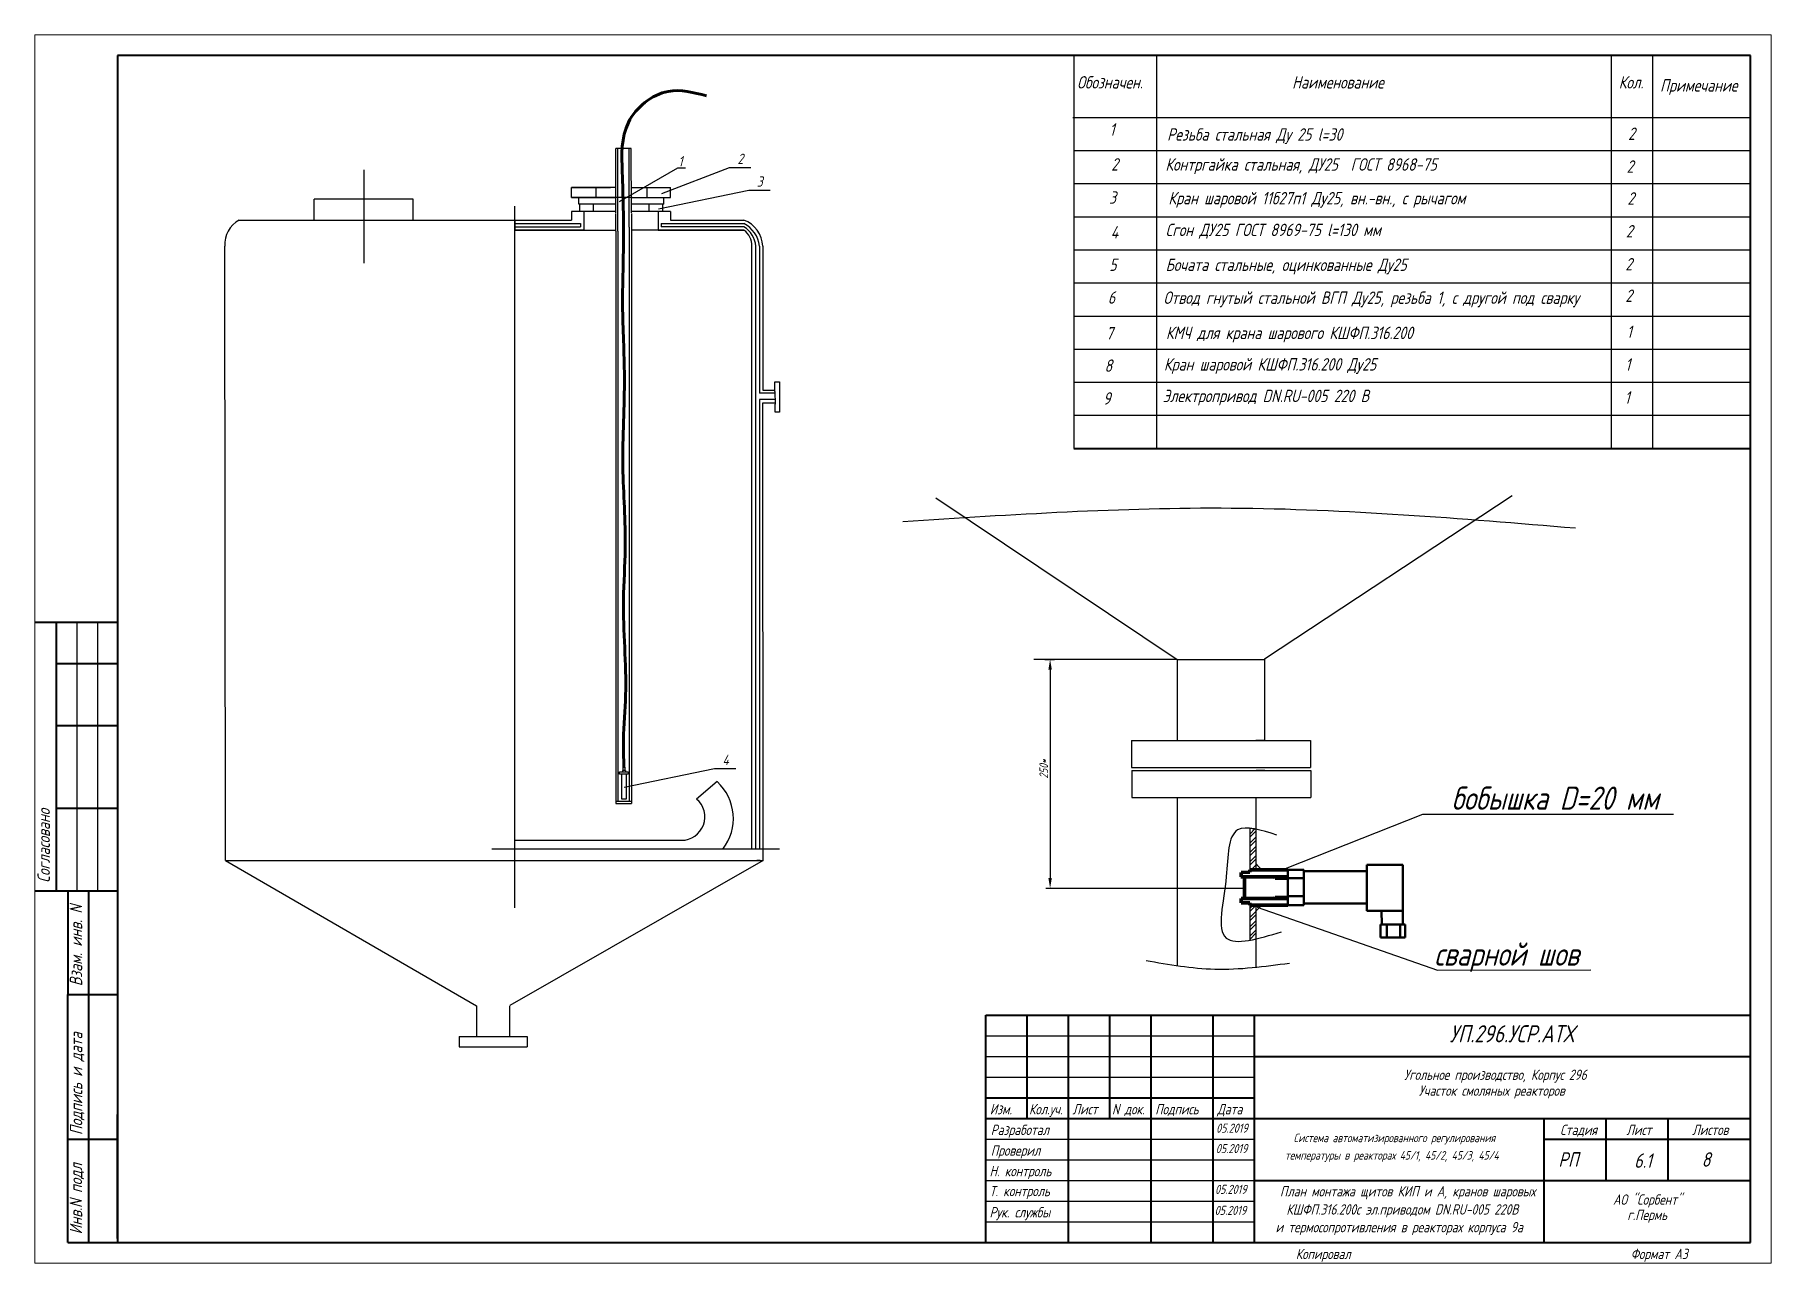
# Model space of a CAD drawing. Header units: millimetres. Extents: x 4203 to 4711, y -3831 to -3472.
import ezdxf

# ---------------------------------------------------------------- set-up
doc = ezdxf.new("R2010")
doc.units = ezdxf.units.MM
for name, color, linetype, lineweight in [('MAIN', 7, 'Continuous', 50), ('Основная', 7, 'Continuous', 60), ('Тонкая', 7, 'Continuous', 20)]:
    doc.layers.add(name, color=color, linetype=linetype, lineweight=lineweight)
doc.layers.add('АСУТП', color=7, linetype='Continuous')
doc.styles.add('GOST тип А', font='', dxfattribs={"oblique": 15})
doc.styles.get("Standard").update_dxf_attribs({"font": '', "oblique": 15})
doc.styles.get('GOST тип А').set_extended_font_data('GOST type A')
doc.styles.get('Standard').set_extended_font_data('GOST type A')
doc.dimstyles.new('ISO-25', dxfattribs={"dimtxt": 2.5, "dimasz": 2.5, "dimexe": 1.25, "dimexo": 0.625, "dimtad": 1, "dimtxsty": 'Standard', "dimcen": 2.5, "dimadec": 0, "dimazin": 0, "dimtfac": 1, "dimtmove": 0, "dimatfit": 3, "dimfxl": 1, "dimarcsym": 0})
pattern_1 = [(45, (2359.4162, -1895.889), (-1.3554574, 1.3554574), []), (45, (2359.4162, -1894.9305), (-1.3554574, 1.3554574), [])]

# ---------------------------------------------------------------- blocks, each defined once
blk = doc.blocks.new('*D57')
at = {"color": 0, "lineweight": -2, "transparency": 16777216}
for p, q in [((4498.37, -3654.63), (4501.14, -3654.63)), ((4499.89, -3657.63), (4499.89, -3718.48)), ((4556.05, -3721.48), (4498.64, -3721.48))]:
    blk.add_line(p, q, dxfattribs=at)
at = {"color": 0, "transparency": 16777216}
for points in [[(4499.39, -3657.63), (4500.39, -3657.63), (4499.89, -3654.63)], [(4499.39, -3718.48), (4500.39, -3718.48), (4499.89, -3721.48)]]:
    blk.add_solid(points, dxfattribs=at)
at = {"layer": 'Defpoints', "color": 0, "transparency": 16777216}
for p in [(4497.75, -3654.63), (4499.89, -3721.48), (4556.67, -3721.48)]:
    blk.add_point(p, dxfattribs=at)
at = {"color": 0, "lineweight": -3, "transparency": 16777216, "insert": (4498.02, -3686.61), "char_height": 2.5, "attachment_point": 5, "rotation": 90}
blk.add_mtext('250*', dxfattribs=at)

msp = doc.modelspace()

# ---------------------------------------------------------------- hatches: boundary and pattern name
at = {"lineweight": -3}
h = msp.add_hatch(dxfattribs=at)
h.set_pattern_fill('STEEL', scale=0.60375, style=0)
h.set_pattern_definition(pattern_1)
h.paths.add_polyline_path([(4559.974, -3716.06), (4558.274, -3716.06), (4558.274, -3703.906), (4559.974, -3704.174)])
h = msp.add_hatch(dxfattribs=at)
h.set_pattern_fill('STEEL', scale=0.60375, style=0)
h.set_pattern_definition(pattern_1)
h.paths.add_polyline_path([(4558.274, -3736.607), (4558.274, -3726.344), (4559.974, -3726.344), (4559.974, -3736.254)])

# ---------------------------------------------------------------- linework, layer by layer
at = {"color": 0, "lineweight": -3}
for p, q in [((4373.012, -3524.306), (4373.041, -3505.486)), ((4373.615, -3524.418), (4373.615, -3505.486)), ((4376.993, -3524.418), (4376.993, -3505.486)), ((4377.596, -3524.306), (4377.573, -3505.486)), ((4374.132, -3520.974), (4391.128, -3511.167)), ((4391.128, -3511.167), (4393.449, -3511.167)), ((4371.212, -3516.879), (4360.092, -3516.879)), ((4367.183, -3516.882), (4367.217, -3519.834)), ((4313.912, -3520.305), (4284.932, -3520.305)), ((4377.837, -3519.834), (4360.089, -3519.834)), ((4373.012, -3529.644), (4373.012, -3524.418)), ((4373.615, -3529.644), (4373.615, -3524.418)), ((4376.993, -3528.432), (4376.993, -3524.418)), ((4379.046, -3521.769), (4377.593, -3521.769)), ((4377.596, -3524.418), (4377.596, -3696.101)), ((4377.596, -3524.418), (4377.596, -3526.204)), ((4377.837, -3519.834), (4389.072, -3519.834)), ((4378.956, -3519.834), (4389.072, -3519.834)), ((4363.702, -3529.305), (4343.547, -3529.305)), ((4362.785, -3527.373), (4362.785, -3528.339)), ((4363.702, -3527.373), (4363.702, -3528.339)), ((4376.993, -3528.432), (4376.993, -3529.64)), ((4385.437, -3529.305), (4410.461, -3529.305)), ((4386.275, -3527.373), (4386.275, -3528.339)), ((4562.51, -3654.512), (4634.822, -3606.76)), ((4537.022, -3654.634), (4495.164, -3654.634)), ((4537.022, -3654.634), (4537.022, -3678.284)), ((4562.379, -3652.098), (4562.379, -3652.098)), ((4575.981, -3678.284), (4575.981, -3686.209)), ((4576.054, -3687.02), (4576.054, -3694.944)), ((4537.022, -3694.991), (4537.022, -3743.968)), ((4559.974, -3694.84), (4559.974, -3716.06)), ((4568.678, -3715.712), (4608.708, -3699.851)), ((4608.708, -3699.851), (4681.972, -3699.851)), ((4558.274, -3716.06), (4558.274, -3703.906)), ((4412.824, -3709.918), (4413.928, -3709.918)), ((4415.031, -3709.918), (4416.13, -3709.918)), ((4559.974, -3726.344), (4559.974, -3744.572)), ((4560.387, -3726.912), (4613.021, -3745.343)), ((4613.021, -3745.343), (4657.842, -3745.276))]:
    msp.add_line(p, q, dxfattribs=at)
at = {"color": 7, "lineweight": -3}
for p, q in [((4377.573, -3505.486), (4373.041, -3505.486)), ((4386.509, -3518.583), (4406.245, -3511.011)), ((4406.245, -3511.011), (4412.514, -3511.011)), ((4382.154, -3516.879), (4382.154, -3519.834)), ((4385.525, -3523.083), (4411.884, -3517.632)), ((4411.884, -3517.632), (4418.152, -3517.632)), ((4362.277, -3521.769), (4362.277, -3519.834)), ((4362.277, -3519.834), (4373.019, -3519.834)), ((4370.334, -3521.769), (4362.277, -3521.769)), ((4362.5, -3523.865), (4362.5, -3521.769)), ((4366.506, -3523.865), (4366.502, -3521.769)), ((4373.016, -3521.769), (4370.334, -3521.769)), ((4377.591, -3519.834), (4387.103, -3519.834)), ((4387.103, -3521.769), (4379.046, -3521.769)), ((4382.789, -3523.865), (4382.789, -3521.769)), ((4386.795, -3523.865), (4386.791, -3521.769)), ((4387.103, -3521.769), (4387.103, -3519.782)), ((4363.702, -3529.305), (4373.012, -3529.305)), ((4385.437, -3529.305), (4377.596, -3529.305)), ((4415.997, -3533.991), (4415.997, -3576.026)), ((4419.528, -3576.471), (4419.506, -3573.65)), ((4419.506, -3573.65), (4420.884, -3573.65)), ((4420.884, -3573.65), (4420.884, -3582.504)), ((4419.506, -3576.896), (4415.031, -3576.896)), ((4419.506, -3578.771), (4415.031, -3578.771)), ((4415.997, -3576.026), (4419.506, -3576.026)), ((4416.026, -3579.717), (4419.536, -3579.717)), ((4419.528, -3576.471), (4419.558, -3580.163)), ((4419.558, -3582.504), (4419.558, -3580.163)), ((4420.884, -3582.504), (4419.558, -3582.504)), ((4375.201, -3687.106), (4375.201, -3686.119)), ((4375.201, -3686.119), (4375.716, -3686.119)), ((4375.514, -3691.893), (4401.873, -3686.443)), ((4375.716, -3686.119), (4375.716, -3687.106)), ((4401.873, -3686.443), (4408.141, -3686.443)), ((4374.085, -3688.153), (4374.085, -3687.441)), ((4374.085, -3687.441), (4376.657, -3687.441)), ((4374.736, -3688.153), (4374.085, -3688.153)), ((4374.736, -3688.153), (4374.736, -3695.335)), ((4376.161, -3688.153), (4374.736, -3688.153)), ((4375.905, -3687.106), (4375.012, -3687.106)), ((4375.012, -3687.106), (4375.012, -3687.441)), ((4375.905, -3687.106), (4375.905, -3687.441)), ((4376.161, -3695.335), (4376.161, -3688.153)), ((4376.657, -3688.153), (4376.161, -3688.153)), ((4376.657, -3687.441), (4376.657, -3688.153)), ((4373.012, -3696.001), (4377.596, -3695.996)), ((4373.012, -3696.001), (4373.012, -3696.704)), ((4373.012, -3696.704), (4377.596, -3696.704)), ((4374.736, -3695.335), (4376.161, -3695.335)), ((4377.596, -3695.996), (4377.596, -3696.704)), ((4558.274, -3703.906), (4559.974, -3704.174)), ((4559.974, -3704.174), (4559.974, -3716.06)), ((4559.974, -3716.06), (4558.274, -3716.06)), ((4561.594, -3716.06), (4559.974, -3714.233)), ((4559.974, -3726.344), (4558.274, -3726.344)), ((4559.974, -3726.344), (4559.974, -3736.254)), ((4559.974, -3728.173), (4561.745, -3726.344)), ((4558.274, -3736.607), (4559.974, -3736.254))]:
    msp.add_line(p, q, dxfattribs=at)
for p, q in [((4299.422, -3511.747), (4299.448, -3539.006)), ((4360.092, -3519.834), (4360.092, -3516.879)), ((4360.092, -3516.879), (4371.497, -3516.879)), ((4372.754, -3516.879), (4360.092, -3516.879)), ((4360.092, -3516.879), (4366.931, -3516.879)), ((4377.836, -3516.879), (4389.072, -3516.879)), ((4389.072, -3519.834), (4389.072, -3516.879)), ((4284.932, -3526.295), (4284.932, -3520.258)), ((4313.912, -3526.567), (4313.912, -3520.305)), ((4343.547, -3727.155), (4343.547, -3522.313)), ((4372.73, -3523.865), (4360.08, -3523.865)), ((4360.08, -3523.865), (4360.08, -3526.407)), ((4360.089, -3519.834), (4367.217, -3519.834)), ((4363.702, -3523.865), (4363.702, -3527.373)), ((4389.059, -3523.865), (4377.824, -3523.865)), ((4385.437, -3523.865), (4385.437, -3529.305)), ((4389.059, -3523.865), (4389.06, -3526.407)), ((4263.06, -3526.406), (4360.08, -3526.407)), ((4343.547, -3527.373), (4343.543, -3528.338)), ((4343.543, -3528.338), (4343.543, -3529.304)), ((4343.543, -3528.338), (4362.785, -3528.339)), ((4343.543, -3529.304), (4363.702, -3529.305)), ((4343.547, -3526.407), (4360.08, -3526.407)), ((4343.547, -3526.407), (4343.547, -3527.373)), ((4343.547, -3527.373), (4362.785, -3527.373)), ((4363.702, -3528.339), (4363.702, -3529.305)), ((4373.012, -3529.644), (4373.012, -3696.001)), ((4373.615, -3529.644), (4373.615, -3696.001)), ((4376.993, -3529.64), (4376.993, -3695.996)), ((4410.461, -3529.305), (4385.437, -3529.305)), ((4386.275, -3527.373), (4410.461, -3527.373)), ((4410.461, -3528.339), (4386.275, -3528.339)), ((4389.06, -3526.407), (4410.461, -3526.407)), ((4409.495, -3526.407), (4410.461, -3526.407)), ((4259.022, -3713.345), (4258.885, -3533.991)), ((4373.615, -3529.902), (4373.615, -3535.634)), ((4376.993, -3529.902), (4376.993, -3535.634)), ((4412.824, -3709.918), (4412.822, -3533.991)), ((4413.928, -3709.918), (4413.926, -3533.991)), ((4415.031, -3533.991), (4415.031, -3576.896)), ((4373.012, -3536.6), (4373.012, -3537.566)), ((4373.012, -3537.566), (4373.012, -3538.532)), ((4415.031, -3578.771), (4415.031, -3709.918)), ((4416.12, -3713.345), (4416.029, -3579.717)), ((4466.499, -3607.465), (4537.022, -3654.634)), ((4537.022, -3654.634), (4562.379, -3654.634)), ((4562.51, -3654.512), (4562.51, -3671.312)), ((4562.51, -3671.312), (4562.51, -3678.284)), ((4523.681, -3678.284), (4575.981, -3678.284)), ((4523.681, -3678.284), (4523.681, -3686.209)), ((4562.51, -3678.284), (4559.974, -3678.284)), ((4523.681, -3686.209), (4575.981, -3686.209)), ((4523.754, -3687.02), (4576.054, -3687.02)), ((4523.754, -3687.02), (4523.754, -3694.944)), ((4562.583, -3687.02), (4560.047, -3687.02)), ((4402.652, -3690.308), (4396.652, -3695.403)), ((4523.754, -3694.944), (4576.054, -3694.944)), ((4336.884, -3709.909), (4420.906, -3709.919)), ((4343.547, -3707.441), (4392.224, -3707.441)), ((4259.022, -3713.345), (4332.354, -3755.75)), ((4259.022, -3713.345), (4416.134, -3713.345)), ((4416.134, -3713.345), (4342.064, -3755.703)), ((4413.928, -3713.345), (4415.031, -3713.345)), ((4415.168, -3713.345), (4414.202, -3713.346)), ((4415.031, -3713.345), (4415.031, -3713.345)), ((4415.031, -3713.345), (4415.031, -3713.345)), ((4415.031, -3713.345), (4415.031, -3713.345)), ((4415.031, -3713.345), (4416.134, -3713.345)), ((4415.168, -3713.345), (4416.134, -3713.345)), ((4558.274, -3736.607), (4558.274, -3726.344)), ((4332.354, -3755.75), (4332.354, -3764.76)), ((4342.014, -3755.75), (4342.014, -3761.736)), ((4342.014, -3761.736), (4342.014, -3764.76)), ((4327.272, -3764.76), (4347.195, -3764.76)), ((4327.272, -3764.76), (4327.272, -3767.778)), ((4327.272, -3767.778), (4347.195, -3767.778)), ((4347.195, -3764.76), (4347.195, -3767.778))]:
    msp.add_line(p, q)
at = {"color": 7, "lineweight": 40}
for p, q in [((4227.511, -3673.962), (4227.511, -3693.282)), ((4227.511, -3693.282), (4227.511, -3751.242))]:
    msp.add_line(p, q, dxfattribs=at)
at = {"color": 0, "lineweight": 80}
for p, q in [((4558.21, -3716.778), (4555.674, -3716.807)), ((4555.674, -3716.807), (4555.674, -3718.101)), ((4558.21, -3716.06), (4558.21, -3716.06)), ((4558.21, -3716.06), (4559.104, -3716.06)), ((4558.21, -3716.06), (4558.21, -3716.778)), ((4555.674, -3724.469), (4555.674, -3725.653)), ((4558.21, -3725.653), (4555.674, -3725.653)), ((4558.21, -3725.653), (4558.21, -3726.344)), ((4558.21, -3726.344), (4559.301, -3726.344))]:
    msp.add_line(p, q, dxfattribs=at)
at = {"lineweight": 80}
for p, q in [((4558.21, -3716.06), (4569.317, -3716.06)), ((4555.557, -3718.101), (4569.331, -3718.101)), ((4556.671, -3724.469), (4556.671, -3718.129)), ((4565.627, -3718.446), (4565.47, -3718.129)), ((4565.627, -3718.446), (4569.35, -3718.446)), ((4565.831, -3718.129), (4565.855, -3718.446)), ((4565.831, -3718.129), (4566.022, -3718.129)), ((4566.023, -3718.134), (4566.046, -3718.446)), ((4566.046, -3718.446), (4566.331, -3718.446)), ((4566.307, -3718.129), (4566.331, -3718.446)), ((4566.307, -3718.129), (4566.497, -3718.129)), ((4566.497, -3718.129), (4566.521, -3718.446)), ((4566.521, -3718.446), (4566.806, -3718.446)), ((4566.782, -3718.129), (4566.806, -3718.446)), ((4566.782, -3718.129), (4566.972, -3718.129)), ((4566.972, -3718.129), (4566.996, -3718.446)), ((4566.996, -3718.446), (4567.282, -3718.446)), ((4567.258, -3718.129), (4567.282, -3718.446)), ((4567.258, -3718.129), (4567.448, -3718.129)), ((4567.448, -3718.129), (4567.472, -3718.446)), ((4567.472, -3718.446), (4567.757, -3718.446)), ((4567.733, -3718.129), (4567.757, -3718.446)), ((4567.733, -3718.129), (4567.923, -3718.129)), ((4567.923, -3718.129), (4567.947, -3718.446)), ((4567.947, -3718.446), (4568.232, -3718.446)), ((4568.209, -3718.129), (4568.232, -3718.446)), ((4568.209, -3718.129), (4568.399, -3718.129)), ((4568.399, -3718.129), (4568.423, -3718.446)), ((4568.423, -3718.446), (4568.708, -3718.446)), ((4564.868, -3724.469), (4555.674, -3724.469)), ((4569.35, -3726.344), (4558.21, -3726.344)), ((4564.868, -3724.469), (4565.467, -3724.469)), ((4564.868, -3724.469), (4569.35, -3724.469)), ((4565.467, -3724.469), (4565.627, -3724.152)), ((4569.35, -3724.469), (4565.467, -3724.469)), ((4565.627, -3724.152), (4569.35, -3724.152)), ((4566.283, -3724.152), (4566.307, -3724.469)), ((4566.307, -3724.469), (4566.497, -3724.469)), ((4566.474, -3724.152), (4566.498, -3724.473)), ((4566.759, -3724.152), (4566.782, -3724.469)), ((4566.782, -3724.469), (4566.972, -3724.469)), ((4566.949, -3724.152), (4566.972, -3724.469)), ((4567.234, -3724.152), (4567.258, -3724.469)), ((4567.258, -3724.469), (4567.448, -3724.469)), ((4567.424, -3724.152), (4567.448, -3724.469)), ((4567.709, -3724.152), (4567.733, -3724.469)), ((4567.733, -3724.469), (4567.923, -3724.469)), ((4567.9, -3724.152), (4567.923, -3724.469)), ((4568.185, -3724.152), (4568.209, -3724.469)), ((4568.209, -3724.469), (4568.399, -3724.469)), ((4568.375, -3724.152), (4568.399, -3724.469))]:
    msp.add_line(p, q, dxfattribs=at)
at = {"lineweight": 50}
for p, q in [((4569.317, -3716.06), (4569.35, -3718.129)), ((4569.35, -3716.846), (4569.35, -3725.721)), ((4568.684, -3718.129), (4568.708, -3718.446)), ((4568.684, -3718.129), (4568.874, -3718.129)), ((4568.874, -3718.129), (4568.898, -3718.446)), ((4568.66, -3724.152), (4568.684, -3724.469)), ((4568.684, -3724.469), (4568.874, -3724.469)), ((4568.851, -3724.152), (4568.874, -3724.469)), ((4569.136, -3724.152), (4569.16, -3724.469)), ((4569.16, -3724.469), (4569.35, -3724.469)), ((4569.326, -3724.152), (4569.35, -3724.469)), ((4569.35, -3724.469), (4569.35, -3726.344))]:
    msp.add_line(p, q, dxfattribs=at)
at = {"color": 7, "lineweight": 50}
for p, q in [((4569.317, -3716.06), (4574.039, -3716.06)), ((4574.039, -3716.06), (4574.039, -3726.344)), ((4574.039, -3716.483), (4592.422, -3716.483)), ((4592.422, -3716.483), (4592.422, -3714.574)), ((4592.422, -3714.574), (4602.95, -3714.574)), ((4592.422, -3716.483), (4592.422, -3725.902)), ((4602.95, -3714.574), (4602.95, -3727.984)), ((4569.35, -3718.446), (4574.039, -3718.454)), ((4569.35, -3723.715), (4574.039, -3723.715)), ((4574.039, -3726.344), (4569.35, -3726.344)), ((4592.422, -3725.902), (4574.039, -3725.902)), ((4592.422, -3727.984), (4592.422, -3725.902)), ((4602.95, -3727.984), (4592.422, -3727.984)), ((4596.727, -3732.061), (4596.39, -3732.061)), ((4596.39, -3732.061), (4596.39, -3735.801)), ((4596.725, -3727.984), (4596.727, -3732.061)), ((4596.727, -3732.061), (4602.95, -3732.061)), ((4598.2, -3732.061), (4598.2, -3735.801)), ((4602.168, -3732.061), (4602.168, -3735.801)), ((4602.95, -3732.061), (4602.95, -3727.984)), ((4603.632, -3732.061), (4602.95, -3732.061)), ((4603.632, -3735.801), (4603.632, -3732.061)), ((4596.39, -3735.801), (4603.632, -3735.801))]:
    msp.add_line(p, q, dxfattribs=at)
for centre, radius, start, end in [((4266.807, -3533.411), 7.944, 118.14323, 184.18974), ((4407.433, -3534.429), 8.575, 2.92704, 69.32016), ((4406.437, -3535.038), 8.658, 6.94533, 62.29802), ((4406.757, -3534.497), 7.187, 4.03737, 58.9708), ((4407.005, -3533.984), 5.818, 359.93214, 53.54963), ((4392.747, -3701.079), 14.633, 322.18502, 47.40119), ((4392.254, -3700.619), 6.823, 269.74937, 49.86235)]:
    msp.add_arc(centre, radius, start, end)
at = {"color": 7, "lineweight": 60}
msp.add_spline([(4375.427, -3686.119), (4375.294, -3678.116), (4375.903, -3665.081), (4375.294, -3637.218), (4375.816, -3622.183), (4375.124, -3598.368), (4375.558, -3572.037), (4375.038, -3551.3), (4375.299, -3533.398), (4374.936, -3512.404), (4376.742, -3497.877), (4388.354, -3488.824), (4399.538, -3490.114)], degree=3, dxfattribs=at)
at = {"color": 0, "lineweight": -3}
msp.add_spline([(4456.913, -3614.377), (4552.803, -3610.435), (4653.303, -3616.253)], degree=3, dxfattribs=at)
at = {"color": 7, "lineweight": -3}
for points in [[(4566.122, -3705.932), (4554.651, -3704.422), (4551.331, -3718.007), (4551.331, -3735.968), (4567.481, -3734.157)], [(4527.901, -3742.525), (4547.981, -3745.033), (4569.817, -3743.278)]]:
    msp.add_spline(points, degree=3, dxfattribs=at)
at = {"layer": 'MAIN', "color": 7, "linetype": 'Continuous', "lineweight": 40}
for p, q in [((4203.344, -3643.751), (4227.494, -3643.751)), ((4209.622, -3643.751), (4209.622, -3722.239)), ((4209.622, -3655.826), (4227.494, -3655.826)), ((4209.622, -3673.939), (4227.494, -3673.939)), ((4209.622, -3698.089), (4227.494, -3698.089)), ((4203.344, -3722.239), (4227.494, -3722.239)), ((4213.004, -3722.253), (4213.004, -3752.441)), ((4219.042, -3722.253), (4219.042, -3824.891)), ((4213.004, -3824.891), (4213.004, -3752.441)), ((4213.004, -3752.441), (4227.494, -3752.441)), ((4227.494, -3823.683), (4227.494, -3787.458)), ((4213.004, -3794.703), (4227.494, -3794.703))]:
    msp.add_line(p, q, dxfattribs=at)
at = {"layer": 'MAIN', "color": 7, "linetype": 'Continuous', "lineweight": -3}
for p, q in [((4215.659, -3643.751), (4215.659, -3722.239)), ((4221.697, -3643.751), (4221.697, -3722.239))]:
    msp.add_line(p, q, dxfattribs=at)
at = {"layer": 'АСУТП', "color": 7, "linetype": 'Continuous', "lineweight": 30}
for p, q in [((4506.576, -3478.318), (4704.473, -3478.318)), ((4506.816, -3478.318), (4506.816, -3593.03)), ((4530.966, -3478.318), (4530.966, -3593.03)), ((4663.791, -3478.318), (4663.791, -3593.03)), ((4675.866, -3478.318), (4675.866, -3593.03)), ((4506.576, -3496.43), (4704.473, -3496.43))]:
    msp.add_line(p, q, dxfattribs=at)
at = {"layer": 'АСУТП', "color": 7, "linetype": 'Continuous', "lineweight": -3}
for p, q in [((4506.816, -3496.43), (4704.473, -3496.43)), ((4506.816, -3506.09), (4704.473, -3506.09)), ((4506.816, -3515.75), (4704.473, -3515.75)), ((4506.816, -3515.75), (4704.473, -3515.75)), ((4506.816, -3525.41), (4704.473, -3525.41)), ((4506.816, -3535.07), (4704.473, -3535.07)), ((4506.816, -3544.73), (4704.473, -3544.73)), ((4506.816, -3554.39), (4704.473, -3554.39)), ((4506.816, -3564.05), (4704.473, -3564.05)), ((4506.816, -3564.05), (4704.473, -3564.05)), ((4506.816, -3573.71), (4704.473, -3573.71)), ((4506.816, -3583.37), (4704.473, -3583.37))]:
    msp.add_line(p, q, dxfattribs=at)
at = {"layer": 'Основная', "lineweight": 40}
for p, q in [((4704.473, -3478.318), (4227.511, -3478.318)), ((4227.511, -3478.318), (4227.511, -3824.87)), ((4704.473, -3824.87), (4704.473, -3478.318)), ((4506.816, -3593.03), (4704.473, -3593.03)), ((4481.086, -3758.458), (4704.473, -3758.458)), ((4481.086, -3824.87), (4481.086, -3758.458)), ((4493.161, -3788.645), (4493.161, -3758.458)), ((4505.236, -3824.87), (4505.236, -3758.458)), ((4517.311, -3788.645), (4517.311, -3758.458)), ((4529.386, -3824.87), (4529.386, -3758.458)), ((4547.498, -3824.87), (4547.498, -3758.458)), ((4559.573, -3824.87), (4559.573, -3758.458)), ((4559.573, -3770.533), (4704.473, -3770.533)), ((4481.086, -3782.608), (4559.573, -3782.608)), ((4481.086, -3788.645), (4704.473, -3788.645)), ((4644.098, -3788.645), (4644.098, -3824.87)), ((4662.211, -3788.645), (4662.211, -3806.758)), ((4680.323, -3788.645), (4680.323, -3806.758)), ((4644.098, -3794.683), (4704.473, -3794.683)), ((4559.573, -3806.758), (4704.473, -3806.758)), ((4213.004, -3824.891), (4704.473, -3824.87))]:
    msp.add_line(p, q, dxfattribs=at)
at = {"layer": 'Тонкая'}
for p, q in [((4710.511, -3472.28), (4203.361, -3472.28)), ((4203.361, -3472.28), (4203.361, -3830.908)), ((4710.511, -3830.908), (4710.511, -3472.28)), ((4203.361, -3830.908), (4710.511, -3830.908))]:
    msp.add_line(p, q, dxfattribs=at)
at = {"layer": 'Тонкая', "lineweight": 40}
msp.add_line((4227.511, -3478.318), (4227.511, -3593.03), dxfattribs=at)
at = {"layer": 'Тонкая', "lineweight": -3}
for p, q in [((4481.086, -3764.495), (4559.573, -3764.495)), ((4481.086, -3770.533), (4559.573, -3770.533)), ((4481.086, -3776.57), (4559.573, -3776.57)), ((4481.086, -3794.683), (4559.573, -3794.683)), ((4481.086, -3800.72), (4559.573, -3800.72)), ((4481.086, -3806.758), (4559.573, -3806.758)), ((4481.086, -3812.795), (4559.573, -3812.795)), ((4481.086, -3818.833), (4559.573, -3818.833))]:
    msp.add_line(p, q, dxfattribs=at)

# ---------------------------------------------------------------- texts
at = {"color": 0, "linetype": 'Continuous', "style": 'GOST тип А', "oblique": 15}
for p in [(4548.378, -3792.803), (4548.281, -3798.762), (4548.059, -3810.664), (4547.948, -3816.799)]:
    msp.add_text('05.2019', height=2.6565, dxfattribs=at).set_placement(p)
at = {"layer": 'MAIN', "lineweight": 15, "style": 'GOST тип А', "oblique": 15}
for s, height, p in [('1', 3.019, (4391.32, -3510.728)), ('2', 3.019, (4408.596, -3510.019)), ('3', 3.019, (4414.234, -3516.641)), ('4', 3.019, (4404.223, -3685.451)), ('Система автоматизированного регулирования', 2.5, (4570.994, -3795.56)), ('температуры в реакторах 45/1, 45/2, 45/3, 45/4', 2.5, (4568.473, -3800.658)), ('План монтажа щитов КИП и А, кранов шаровых', 3.01875, (4567.022, -3811.406)), ('КШФП.316.200с эл.приводом DN.RU-005 220В', 3.01875, (4568.886, -3816.705)), ('и термосопротивления в реакторах корпуса 9а', 3.01875, (4565.732, -3821.876))]:
    msp.add_text(s, height=height, dxfattribs=at).set_placement(p)
at = {"layer": 'MAIN', "color": 7, "linetype": 'Continuous', "lineweight": 40, "style": 'GOST тип А', "oblique": 15}
for s, p in [('Согласовано', (4207.782, -3719.824)), ('Взам. инв. N', (4217.202, -3750.026)), ('Подпись и дата', (4217.259, -3793.496)), ('Инв.N подл', (4217.202, -3822.476))]:
    msp.add_text(s, height=3.6225, rotation=90, dxfattribs=at).set_placement(p)
at = {"layer": 'MAIN', "style": 'GOST тип А', "oblique": 15}
for s, height, p in [('УП.296.УСР.АТХ', 5, (4616.565, -3766.419)), ('Изм.', 3.0187, (4482.293, -3787.438)), ('Копировал', 3.0187, (4571.648, -3829.7)), ('Формат A3', 3.0187, (4669.456, -3829.7))]:
    msp.add_text(s, height=height, dxfattribs=at).set_placement(p)
at = {"layer": 'MAIN', "color": 7, "linetype": 'Continuous', "style": 'GOST тип А', "oblique": 15}
for s, height, p in [('Угольное производство, Корпус 296', 3, (4603.315, -3777.384)), ('Участок смоляных реакторов', 3, (4607.552, -3782.018)), ('АО "Сорбент"', 3.01875, (4664.298, -3813.83)), ('г.Пермь', 3.0187, (4668.47, -3818.291))]:
    msp.add_text(s, height=height, dxfattribs=at).set_placement(p)
at = {"layer": 'MAIN', "lineweight": 40, "style": 'GOST тип А', "oblique": 15}
for s, height, p in [('Кол.уч.', 3.0187, (4493.737, -3787.438)), ('Лист', 3.0187, (4506.443, -3787.438)), ('N док.', 3.0187, (4517.981, -3787.438)), ('Подпись', 3.0187, (4530.593, -3787.438)), ('Дата', 3.0187, (4548.706, -3787.438)), ('Разработал', 3.0187, (4482.565, -3793.475)), ('Стадия', 3.0187, (4648.851, -3793.475)), ('Лист', 3.0187, (4668.198, -3793.475)), ('Листов', 3.0187, (4687.417, -3793.475)), ('Проверил', 3.0187, (4482.565, -3799.513)), ('РП', 4.2262, (4648.341, -3802.733)), ('8', 4.226, (4690.172, -3802.733)), ('Н. контроль', 3.01875, (4482.2, -3805.517)), ('6.1', 4.2262, (4670.451, -3803.067)), ('Т. контроль', 3.01875, (4482.2, -3811.34)), ('Рук. службы', 3.01875, (4482.2, -3817.527))]:
    msp.add_text(s, height=height, dxfattribs=at).set_placement(p)
at = {"layer": 'АСУТП', "color": 7, "linetype": 'Continuous', "lineweight": -3, "style": 'GOST тип А', "oblique": 15}
for s, height, p in [('Обозначен.', 3.6225, (4507.784, -3487.978)), ('Наименование', 3.6225, (4570.574, -3487.978)), ('Кол.', 3.6225, (4665.966, -3487.978)), ('Примечание', 3.6225, (4678.04, -3488.883)), ('1', 3.623, (4517.252, -3501.761)), ('2', 3.623, (4668.705, -3502.994)), ('Резьба стальная Ду 25 l=30', 3.6225, (4534.061, -3503.2)), ('2', 3.623, (4517.744, -3511.928)), ('Контргайка стальная, ДУ25  ГОСТ 8968-75', 3.6225, (4533.561, -3511.965)), ('2', 3.623, (4668.259, -3512.559)), ('3', 3.623, (4517.088, -3521.603)), ('Кран шаровой 11б27п1 Ду25, вн.-вн., с рычагом', 3.6225, (4534.431, -3521.799)), ('2', 3.623, (4668.509, -3521.885)), ('4', 3.623, (4517.58, -3531.77)), ('Сгон ДУ25 ГОСТ 8969-75 l=130 мм', 3.6225, (4533.628, -3531.06)), ('2', 3.623, (4668.063, -3531.451)), ('5', 3.623, (4517.166, -3541.235)), ('Бочата стальные, оцинкованные Ду25', 3.6225, (4533.628, -3541.242)), ('2', 3.623, (4667.886, -3541.067)), ('6', 3.623, (4516.76, -3550.792)), ('Отвод гнутый стальной ВГП Ду25, резьба 1, с другой под сварку', 3.6225, (4533.01, -3550.851)), ('2', 3.623, (4667.886, -3550.276)), ('7', 3.623, (4516.202, -3561.228)), ('КМЧ для крана шарового КШФП.316.200    ', 3.6225, (4533.711, -3561.12)), ('1', 3.623, (4668.312, -3560.8)), ('8', 3.623, (4515.787, -3570.693)), ('Кран шаровой КШФП.316.200 Ду25 ', 3.6225, (4533.118, -3570.311)), ('1', 3.623, (4667.865, -3570.365)), ('9', 3.623, (4515.381, -3580.25)), ('Электропривод DN.RU-005 220 В', 3.6225, (4532.782, -3579.524)), ('1', 3.623, (4667.689, -3579.981)), ('бобышка D=20 мм', 6.762, (4617.113, -3698.514)), ('сварной шов', 6.762, (4612.093, -3744.045))]:
    msp.add_text(s, height=height, dxfattribs=at).set_placement(p)

# ---------------------------------------------------------------- dimensions: what is measured, and where the dimension line sits
at = {"color": 0, "lineweight": -3}
dim = msp.add_linear_dim(base=(4499.892, -3721.478), p1=(4497.748, -3654.634), p2=(4556.671, -3721.478), angle=90, text='250*', dimstyle='ISO-25', override={"dimasz": 3}, dxfattribs=at)
dim.commit()
dim.dimension.update_dxf_attribs({"geometry": '*D57', "text_midpoint": (4499.892, -3686.612), "dimtype": 160})

doc.saveas('drawing.dxf')
